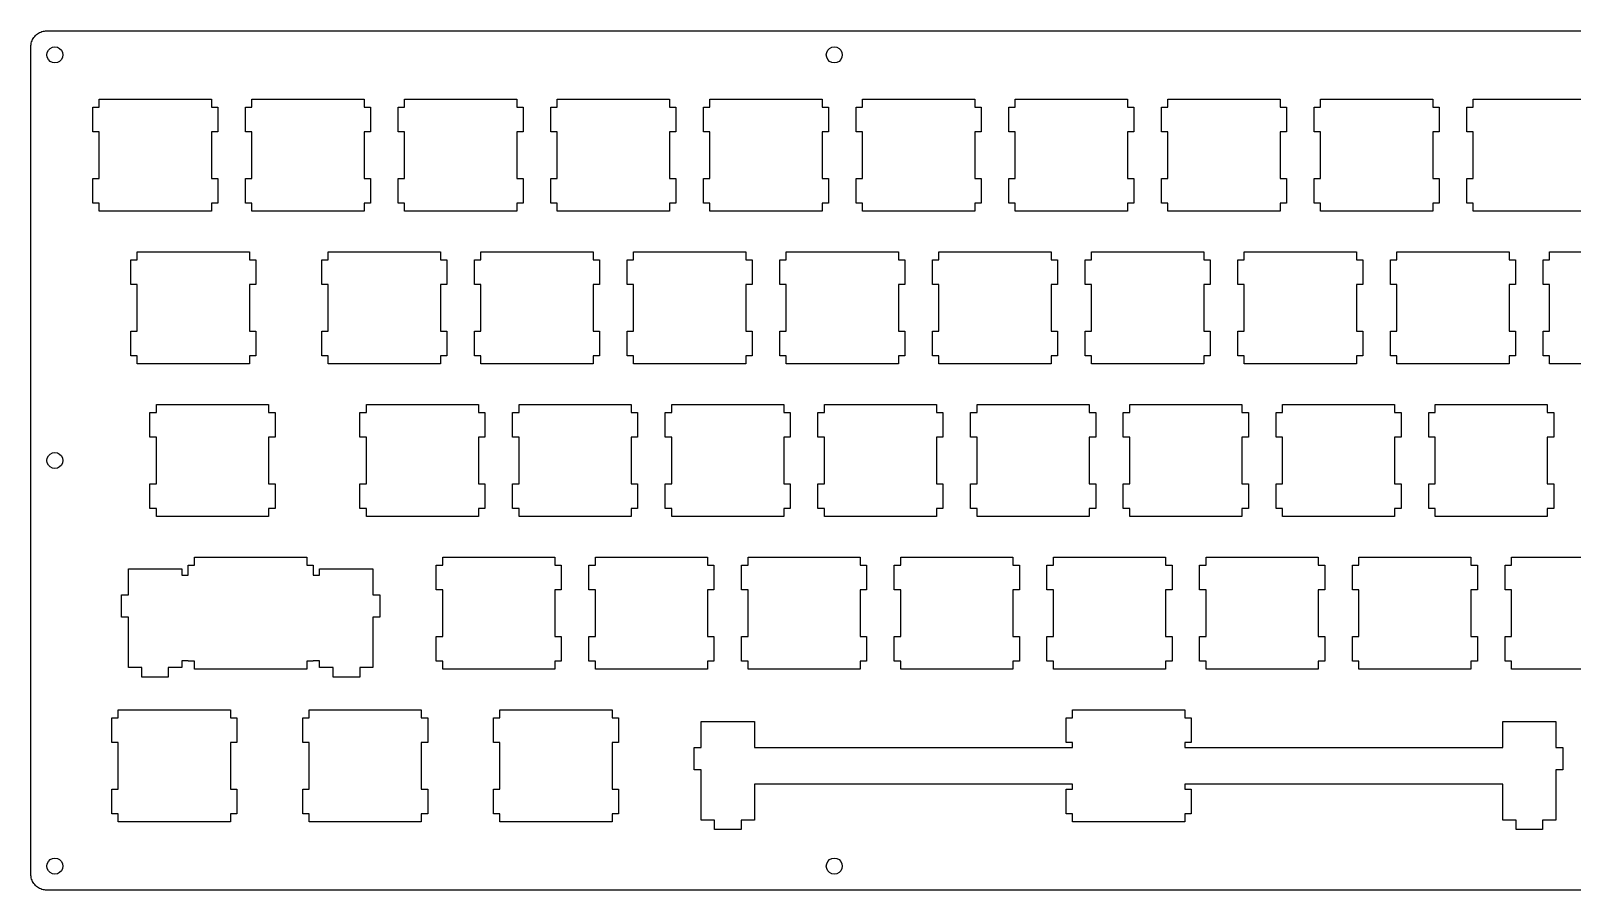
# Model space of a CAD drawing. Extents: x 0 to 298, y 0 to 107.
# Drawn here: x 0.1 to 192.4, y 0.1 to 107.3 of the extents above; entities that cross this region are included whole.
import ezdxf

# ---------------------------------------------------------------- set-up
doc = ezdxf.new("R2010")
doc.units = 0
doc.layers.get('0').update_dxf_attribs({"linetype": 'CONTINUOUS'})

msp = doc.modelspace()

# ---------------------------------------------------------------- linework, layer by layer
at = {"color": 0}
for p, q in [((0.11851, 105.657), (0.14883, 105.811)), ((0.14883, 105.811), (0.19155, 105.961)), ((0.19155, 105.961), (0.24529, 106.109)), ((0.24529, 106.109), (0.31144, 106.252)), ((0.31144, 106.252), (0.38861, 106.389)), ((0.38861, 106.389), (0.47542, 106.519)), ((0.47542, 106.519), (0.57326, 106.642)), ((0.57326, 106.642), (0.67937, 106.758)), ((0.67937, 106.758), (0.79513, 106.864)), ((0.79513, 106.864), (0.91777, 106.962)), ((0.91777, 106.962), (1.04869, 107.049)), ((1.04869, 107.049), (1.18511, 107.126)), ((1.18511, 107.126), (1.32843, 107.192)), ((1.32843, 107.192), (1.47588, 107.246)), ((1.47588, 107.246), (1.62609, 107.289)), ((1.62609, 107.289), (1.78043, 107.319)), ((1.78043, 107.319), (1.93614, 107.338)), ((1.93614, 107.338), (2.09324, 107.344)), ((2.09324, 107.344), (295.844, 107.344)), ((0.09371, 105.344), (0.09922, 105.501)), ((0.09371, 2.09324), (0.09371, 105.344)), ((0.09922, 105.501), (0.11851, 105.657)), ((2.09324, 104.344), (2.14285, 104.652)), ((2.14285, 104.035), (2.09324, 104.344)), ((2.14285, 104.652), (2.28479, 104.932)), ((2.28479, 103.755), (2.14285, 104.035)), ((2.28479, 104.932), (2.50527, 105.152)), ((2.50527, 105.152), (2.78501, 105.295)), ((2.78501, 105.295), (3.0937, 105.344)), ((3.0937, 105.344), (3.40238, 105.295)), ((3.40238, 105.295), (3.68212, 105.152)), ((3.68212, 105.152), (3.9026, 104.932)), ((3.9026, 104.932), (4.04453, 104.652)), ((4.04453, 104.035), (3.9026, 103.755)), ((4.04453, 104.652), (4.09416, 104.344)), ((4.09416, 104.344), (4.04453, 104.035)), ((99.344, 104.344), (99.3923, 104.652)), ((99.3923, 104.035), (99.344, 104.344)), ((99.3923, 104.652), (99.5345, 104.932)), ((99.5345, 103.755), (99.3923, 104.035)), ((99.5345, 104.932), (99.756, 105.152)), ((99.756, 105.152), (100.035, 105.295)), ((100.035, 105.295), (100.343, 105.344)), ((100.343, 105.344), (100.653, 105.295)), ((100.653, 105.295), (100.931, 105.152)), ((100.931, 105.152), (101.152, 104.932)), ((101.152, 104.932), (101.294, 104.652)), ((101.294, 104.035), (101.152, 103.755)), ((101.294, 104.652), (101.344, 104.344)), ((101.344, 104.344), (101.294, 104.035)), ((2.50527, 103.535), (2.28479, 103.755)), ((2.78501, 103.393), (2.50527, 103.535)), ((3.0937, 103.343), (2.78501, 103.393)), ((3.40238, 103.393), (3.0937, 103.343)), ((3.68212, 103.535), (3.40238, 103.393)), ((3.9026, 103.755), (3.68212, 103.535)), ((99.756, 103.535), (99.5345, 103.755)), ((100.035, 103.393), (99.756, 103.535)), ((100.343, 103.343), (100.035, 103.393)), ((100.653, 103.393), (100.343, 103.343)), ((100.931, 103.535), (100.653, 103.393)), ((101.152, 103.755), (100.931, 103.535)), ((8.61826, 97.8186), (8.61826, 98.8191)), ((8.61826, 98.8191), (22.6191, 98.8191)), ((22.6191, 98.8191), (22.6191, 97.8186)), ((27.6683, 97.8186), (27.6683, 98.8191)), ((27.6683, 98.8191), (41.6691, 98.8191)), ((41.6691, 98.8191), (41.6691, 97.8186)), ((46.7184, 97.8186), (46.7184, 98.8191)), ((46.7184, 98.8191), (60.7191, 98.8191)), ((60.7191, 98.8191), (60.7191, 97.8186)), ((65.7684, 97.8186), (65.7684, 98.8191)), ((65.7684, 98.8191), (79.7691, 98.8191)), ((79.7691, 98.8191), (79.7691, 97.8186)), ((84.8184, 97.8186), (84.8184, 98.8191)), ((84.8184, 98.8191), (98.8191, 98.8191)), ((98.8191, 98.8191), (98.8191, 97.8186)), ((103.868, 97.8186), (103.868, 98.8191)), ((103.868, 98.8191), (117.869, 98.8191)), ((117.869, 98.8191), (117.869, 97.8186)), ((122.918, 97.8186), (122.918, 98.8191)), ((122.918, 98.8191), (136.919, 98.8191)), ((136.919, 98.8191), (136.919, 97.8186)), ((141.968, 97.8186), (141.968, 98.8191)), ((141.968, 98.8191), (155.969, 98.8191)), ((155.969, 98.8191), (155.969, 97.8186)), ((161.018, 97.8186), (161.018, 98.8191)), ((161.018, 98.8191), (175.019, 98.8191)), ((175.019, 98.8191), (175.019, 97.8186)), ((180.068, 97.8186), (180.068, 98.8191)), ((180.068, 98.8191), (194.069, 98.8191)), ((7.819, 94.718), (7.819, 97.8186)), ((7.819, 97.8186), (8.61826, 97.8186)), ((22.6191, 97.8186), (23.4184, 97.8186)), ((23.4184, 97.8186), (23.4184, 94.718)), ((26.869, 94.718), (26.869, 97.8186)), ((26.869, 97.8186), (27.6683, 97.8186)), ((41.6691, 97.8186), (42.4684, 97.8186)), ((42.4684, 97.8186), (42.4684, 94.718)), ((45.919, 94.718), (45.919, 97.8186)), ((45.919, 97.8186), (46.7184, 97.8186)), ((60.7191, 97.8186), (61.5184, 97.8186)), ((61.5184, 97.8186), (61.5184, 94.718)), ((64.969, 94.718), (64.969, 97.8186)), ((64.969, 97.8186), (65.7684, 97.8186)), ((79.7691, 97.8186), (80.5684, 97.8186)), ((80.5684, 97.8186), (80.5684, 94.718)), ((84.019, 94.718), (84.019, 97.8186)), ((84.019, 97.8186), (84.8184, 97.8186)), ((98.8191, 97.8186), (99.6184, 97.8186)), ((99.6184, 97.8186), (99.6184, 94.718)), ((103.069, 94.718), (103.069, 97.8186)), ((103.069, 97.8186), (103.868, 97.8186)), ((117.869, 97.8186), (118.668, 97.8186)), ((118.668, 97.8186), (118.668, 94.718)), ((122.119, 94.718), (122.119, 97.8186)), ((122.119, 97.8186), (122.918, 97.8186)), ((136.919, 97.8186), (137.718, 97.8186)), ((137.718, 97.8186), (137.718, 94.718)), ((141.169, 94.718), (141.169, 97.8186)), ((141.169, 97.8186), (141.968, 97.8186)), ((155.969, 97.8186), (156.768, 97.8186)), ((156.768, 97.8186), (156.768, 94.718)), ((160.219, 94.718), (160.219, 97.8186)), ((160.219, 97.8186), (161.018, 97.8186)), ((175.019, 97.8186), (175.818, 97.8186)), ((175.818, 97.8186), (175.818, 94.718)), ((179.269, 94.718), (179.269, 97.8186)), ((179.269, 97.8186), (180.068, 97.8186)), ((8.61826, 94.718), (7.819, 94.718)), ((8.61826, 88.9194), (8.61826, 94.718)), ((23.4184, 94.718), (22.6191, 94.718)), ((22.6191, 94.718), (22.6191, 88.9194)), ((27.6683, 94.718), (26.869, 94.718)), ((27.6683, 88.9194), (27.6683, 94.718)), ((42.4684, 94.718), (41.6691, 94.718)), ((41.6691, 94.718), (41.6691, 88.9194)), ((46.7184, 94.718), (45.919, 94.718)), ((46.7184, 88.9194), (46.7184, 94.718)), ((61.5184, 94.718), (60.7191, 94.718)), ((60.7191, 94.718), (60.7191, 88.9194)), ((65.7684, 94.718), (64.969, 94.718)), ((65.7684, 88.9194), (65.7684, 94.718)), ((80.5684, 94.718), (79.7691, 94.718)), ((79.7691, 94.718), (79.7691, 88.9194)), ((84.8184, 94.718), (84.019, 94.718)), ((84.8184, 88.9194), (84.8184, 94.718)), ((99.6184, 94.718), (98.8191, 94.718)), ((98.8191, 94.718), (98.8191, 88.9194)), ((103.868, 94.718), (103.069, 94.718)), ((103.868, 88.9194), (103.868, 94.718)), ((118.668, 94.718), (117.869, 94.718)), ((117.869, 94.718), (117.869, 88.9194)), ((122.918, 94.718), (122.119, 94.718)), ((122.918, 88.9194), (122.918, 94.718)), ((137.718, 94.718), (136.919, 94.718)), ((136.919, 94.718), (136.919, 88.9194)), ((141.968, 94.718), (141.169, 94.718)), ((141.968, 88.9194), (141.968, 94.718)), ((156.768, 94.718), (155.969, 94.718)), ((155.969, 94.718), (155.969, 88.9194)), ((161.018, 94.718), (160.219, 94.718)), ((161.018, 88.9194), (161.018, 94.718)), ((175.818, 94.718), (175.019, 94.718)), ((175.019, 94.718), (175.019, 88.9194)), ((180.068, 94.718), (179.269, 94.718)), ((180.068, 88.9194), (180.068, 94.718)), ((7.819, 85.8188), (7.819, 88.9194)), ((7.819, 88.9194), (8.61826, 88.9194)), ((22.6191, 88.9194), (23.4184, 88.9194)), ((23.4184, 88.9194), (23.4184, 85.8188)), ((26.869, 85.8188), (26.869, 88.9194)), ((26.869, 88.9194), (27.6683, 88.9194)), ((41.6691, 88.9194), (42.4684, 88.9194)), ((42.4684, 88.9194), (42.4684, 85.8188)), ((45.919, 85.8188), (45.919, 88.9194)), ((45.919, 88.9194), (46.7184, 88.9194)), ((60.7191, 88.9194), (61.5184, 88.9194)), ((61.5184, 88.9194), (61.5184, 85.8188)), ((64.969, 85.8188), (64.969, 88.9194)), ((64.969, 88.9194), (65.7684, 88.9194)), ((79.7691, 88.9194), (80.5684, 88.9194)), ((80.5684, 88.9194), (80.5684, 85.8188)), ((84.019, 85.8188), (84.019, 88.9194)), ((84.019, 88.9194), (84.8184, 88.9194)), ((98.8191, 88.9194), (99.6184, 88.9194)), ((99.6184, 88.9194), (99.6184, 85.8188)), ((103.069, 85.8188), (103.069, 88.9194)), ((103.069, 88.9194), (103.868, 88.9194)), ((117.869, 88.9194), (118.668, 88.9194)), ((118.668, 88.9194), (118.668, 85.8188)), ((122.119, 85.8188), (122.119, 88.9194)), ((122.119, 88.9194), (122.918, 88.9194)), ((136.919, 88.9194), (137.718, 88.9194)), ((137.718, 88.9194), (137.718, 85.8188)), ((141.169, 85.8188), (141.169, 88.9194)), ((141.169, 88.9194), (141.968, 88.9194)), ((155.969, 88.9194), (156.768, 88.9194)), ((156.768, 88.9194), (156.768, 85.8188)), ((160.219, 85.8188), (160.219, 88.9194)), ((160.219, 88.9194), (161.018, 88.9194)), ((175.019, 88.9194), (175.818, 88.9194)), ((175.818, 88.9194), (175.818, 85.8188)), ((179.269, 85.8188), (179.269, 88.9194)), ((179.269, 88.9194), (180.068, 88.9194)), ((8.61826, 85.8188), (7.819, 85.8188)), ((8.61826, 84.8184), (8.61826, 85.8188)), ((22.6191, 84.8184), (8.61826, 84.8184)), ((22.6191, 85.8188), (22.6191, 84.8184)), ((23.4184, 85.8188), (22.6191, 85.8188)), ((27.6683, 85.8188), (26.869, 85.8188)), ((27.6683, 84.8184), (27.6683, 85.8188)), ((41.6691, 84.8184), (27.6683, 84.8184)), ((41.6691, 85.8188), (41.6691, 84.8184)), ((42.4684, 85.8188), (41.6691, 85.8188)), ((46.7184, 85.8188), (45.919, 85.8188)), ((46.7184, 84.8184), (46.7184, 85.8188)), ((60.7191, 84.8184), (46.7184, 84.8184)), ((60.7191, 85.8188), (60.7191, 84.8184)), ((61.5184, 85.8188), (60.7191, 85.8188)), ((65.7684, 85.8188), (64.969, 85.8188)), ((65.7684, 84.8184), (65.7684, 85.8188)), ((79.7691, 84.8184), (65.7684, 84.8184)), ((79.7691, 85.8188), (79.7691, 84.8184)), ((80.5684, 85.8188), (79.7691, 85.8188)), ((84.8184, 85.8188), (84.019, 85.8188)), ((84.8184, 84.8184), (84.8184, 85.8188)), ((98.8191, 84.8184), (84.8184, 84.8184)), ((98.8191, 85.8188), (98.8191, 84.8184)), ((99.6184, 85.8188), (98.8191, 85.8188)), ((103.868, 85.8188), (103.069, 85.8188)), ((103.868, 84.8184), (103.868, 85.8188)), ((117.869, 84.8184), (103.868, 84.8184)), ((117.869, 85.8188), (117.869, 84.8184)), ((118.668, 85.8188), (117.869, 85.8188)), ((122.918, 85.8188), (122.119, 85.8188)), ((122.918, 84.8184), (122.918, 85.8188)), ((136.919, 84.8184), (122.918, 84.8184)), ((136.919, 85.8188), (136.919, 84.8184)), ((137.718, 85.8188), (136.919, 85.8188)), ((141.968, 85.8188), (141.169, 85.8188)), ((141.968, 84.8184), (141.968, 85.8188)), ((155.969, 84.8184), (141.968, 84.8184)), ((155.969, 85.8188), (155.969, 84.8184)), ((156.768, 85.8188), (155.969, 85.8188)), ((161.018, 85.8188), (160.219, 85.8188)), ((161.018, 84.8184), (161.018, 85.8188)), ((175.019, 84.8184), (161.018, 84.8184)), ((175.019, 85.8188), (175.019, 84.8184)), ((175.818, 85.8188), (175.019, 85.8188)), ((180.068, 85.8188), (179.269, 85.8188)), ((180.068, 84.8184), (180.068, 85.8188)), ((194.069, 84.8184), (180.068, 84.8184)), ((13.3821, 78.7686), (13.3821, 79.7691)), ((13.3821, 79.7691), (27.3816, 79.7691)), ((27.3816, 79.7691), (27.3816, 78.7686)), ((37.1934, 78.7686), (37.1934, 79.7691)), ((37.1934, 79.7691), (51.1941, 79.7691)), ((51.1941, 79.7691), (51.1941, 78.7686)), ((56.2434, 78.7686), (56.2434, 79.7691)), ((56.2434, 79.7691), (70.2441, 79.7691)), ((70.2441, 79.7691), (70.2441, 78.7686)), ((75.2934, 78.7686), (75.2934, 79.7691)), ((75.2934, 79.7691), (89.2941, 79.7691)), ((89.2941, 79.7691), (89.2941, 78.7686)), ((94.3434, 78.7686), (94.3434, 79.7691)), ((94.3434, 79.7691), (108.344, 79.7691)), ((108.344, 79.7691), (108.344, 78.7686)), ((113.393, 78.7686), (113.393, 79.7691)), ((113.393, 79.7691), (127.394, 79.7691)), ((127.394, 79.7691), (127.394, 78.7686)), ((132.443, 78.7686), (132.443, 79.7691)), ((132.443, 79.7691), (146.444, 79.7691)), ((146.444, 79.7691), (146.444, 78.7686)), ((151.493, 78.7686), (151.493, 79.7691)), ((151.493, 79.7691), (165.494, 79.7691)), ((165.494, 79.7691), (165.494, 78.7686)), ((170.543, 78.7686), (170.543, 79.7691)), ((170.543, 79.7691), (184.544, 79.7691)), ((184.544, 79.7691), (184.544, 78.7686)), ((189.593, 78.7686), (189.593, 79.7691)), ((189.593, 79.7691), (203.594, 79.7691)), ((12.5815, 75.668), (12.5815, 78.7686)), ((12.5815, 78.7686), (13.3821, 78.7686)), ((27.3816, 78.7686), (28.1809, 78.7686)), ((28.1809, 78.7686), (28.1809, 75.668)), ((36.394, 75.668), (36.394, 78.7686)), ((36.394, 78.7686), (37.1934, 78.7686)), ((51.1941, 78.7686), (51.9934, 78.7686)), ((51.9934, 78.7686), (51.9934, 75.668)), ((55.444, 75.668), (55.444, 78.7686)), ((55.444, 78.7686), (56.2434, 78.7686)), ((70.2441, 78.7686), (71.0434, 78.7686)), ((71.0434, 78.7686), (71.0434, 75.668)), ((74.494, 75.668), (74.494, 78.7686)), ((74.494, 78.7686), (75.2934, 78.7686)), ((89.2941, 78.7686), (90.0934, 78.7686)), ((90.0934, 78.7686), (90.0934, 75.668)), ((93.544, 75.668), (93.544, 78.7686)), ((93.544, 78.7686), (94.3434, 78.7686)), ((108.344, 78.7686), (109.143, 78.7686)), ((109.143, 78.7686), (109.143, 75.668)), ((112.594, 75.668), (112.594, 78.7686)), ((112.594, 78.7686), (113.393, 78.7686)), ((127.394, 78.7686), (128.193, 78.7686)), ((128.193, 78.7686), (128.193, 75.668)), ((131.644, 75.668), (131.644, 78.7686)), ((131.644, 78.7686), (132.443, 78.7686)), ((146.444, 78.7686), (147.243, 78.7686)), ((147.243, 78.7686), (147.243, 75.668)), ((150.694, 75.668), (150.694, 78.7686)), ((150.694, 78.7686), (151.493, 78.7686)), ((165.494, 78.7686), (166.293, 78.7686)), ((166.293, 78.7686), (166.293, 75.668)), ((169.744, 75.668), (169.744, 78.7686)), ((169.744, 78.7686), (170.543, 78.7686)), ((184.544, 78.7686), (185.343, 78.7686)), ((185.343, 78.7686), (185.343, 75.668)), ((188.794, 75.668), (188.794, 78.7686)), ((188.794, 78.7686), (189.593, 78.7686)), ((13.3821, 75.668), (12.5815, 75.668)), ((13.3821, 69.8694), (13.3821, 75.668)), ((28.1809, 75.668), (27.3816, 75.668)), ((27.3816, 75.668), (27.3816, 69.8694)), ((37.1934, 75.668), (36.394, 75.668)), ((37.1934, 69.8694), (37.1934, 75.668)), ((51.9934, 75.668), (51.1941, 75.668)), ((51.1941, 75.668), (51.1941, 69.8694)), ((56.2434, 75.668), (55.444, 75.668)), ((56.2434, 69.8694), (56.2434, 75.668)), ((71.0434, 75.668), (70.2441, 75.668)), ((70.2441, 75.668), (70.2441, 69.8694)), ((75.2934, 75.668), (74.494, 75.668)), ((75.2934, 69.8694), (75.2934, 75.668)), ((90.0934, 75.668), (89.2941, 75.668)), ((89.2941, 75.668), (89.2941, 69.8694)), ((94.3434, 75.668), (93.544, 75.668)), ((94.3434, 69.8694), (94.3434, 75.668)), ((109.143, 75.668), (108.344, 75.668)), ((108.344, 75.668), (108.344, 69.8694)), ((113.393, 75.668), (112.594, 75.668)), ((113.393, 69.8694), (113.393, 75.668)), ((128.193, 75.668), (127.394, 75.668)), ((127.394, 75.668), (127.394, 69.8694)), ((132.443, 75.668), (131.644, 75.668)), ((132.443, 69.8694), (132.443, 75.668)), ((147.243, 75.668), (146.444, 75.668)), ((146.444, 75.668), (146.444, 69.8694)), ((151.493, 75.668), (150.694, 75.668)), ((151.493, 69.8694), (151.493, 75.668)), ((166.293, 75.668), (165.494, 75.668)), ((165.494, 75.668), (165.494, 69.8694)), ((170.543, 75.668), (169.744, 75.668)), ((170.543, 69.8694), (170.543, 75.668)), ((185.343, 75.668), (184.544, 75.668)), ((184.544, 75.668), (184.544, 69.8694)), ((189.593, 75.668), (188.794, 75.668)), ((189.593, 69.8694), (189.593, 75.668)), ((12.5815, 66.7688), (12.5815, 69.8694)), ((12.5815, 69.8694), (13.3821, 69.8694)), ((27.3816, 69.8694), (28.1809, 69.8694)), ((28.1809, 69.8694), (28.1809, 66.7688)), ((36.394, 66.7688), (36.394, 69.8694)), ((36.394, 69.8694), (37.1934, 69.8694)), ((51.1941, 69.8694), (51.9934, 69.8694)), ((51.9934, 69.8694), (51.9934, 66.7688)), ((55.444, 66.7688), (55.444, 69.8694)), ((55.444, 69.8694), (56.2434, 69.8694)), ((70.2441, 69.8694), (71.0434, 69.8694)), ((71.0434, 69.8694), (71.0434, 66.7688)), ((74.494, 66.7688), (74.494, 69.8694)), ((74.494, 69.8694), (75.2934, 69.8694)), ((89.2941, 69.8694), (90.0934, 69.8694)), ((90.0934, 69.8694), (90.0934, 66.7688)), ((93.544, 66.7688), (93.544, 69.8694)), ((93.544, 69.8694), (94.3434, 69.8694)), ((108.344, 69.8694), (109.143, 69.8694)), ((109.143, 69.8694), (109.143, 66.7688)), ((112.594, 66.7688), (112.594, 69.8694)), ((112.594, 69.8694), (113.393, 69.8694)), ((127.394, 69.8694), (128.193, 69.8694)), ((128.193, 69.8694), (128.193, 66.7688)), ((131.644, 66.7688), (131.644, 69.8694)), ((131.644, 69.8694), (132.443, 69.8694)), ((146.444, 69.8694), (147.243, 69.8694)), ((147.243, 69.8694), (147.243, 66.7688)), ((150.694, 66.7688), (150.694, 69.8694)), ((150.694, 69.8694), (151.493, 69.8694)), ((165.494, 69.8694), (166.293, 69.8694)), ((166.293, 69.8694), (166.293, 66.7688)), ((169.744, 66.7688), (169.744, 69.8694)), ((169.744, 69.8694), (170.543, 69.8694)), ((184.544, 69.8694), (185.343, 69.8694)), ((185.343, 69.8694), (185.343, 66.7688)), ((188.794, 66.7688), (188.794, 69.8694)), ((188.794, 69.8694), (189.593, 69.8694)), ((13.3821, 66.7688), (12.5815, 66.7688)), ((13.3821, 65.7684), (13.3821, 66.7688)), ((27.3816, 65.7684), (13.3821, 65.7684)), ((27.3816, 66.7688), (27.3816, 65.7684)), ((28.1809, 66.7688), (27.3816, 66.7688)), ((37.1934, 66.7688), (36.394, 66.7688)), ((37.1934, 65.7684), (37.1934, 66.7688)), ((51.1941, 65.7684), (37.1934, 65.7684)), ((51.1941, 66.7688), (51.1941, 65.7684)), ((51.9934, 66.7688), (51.1941, 66.7688)), ((56.2434, 66.7688), (55.444, 66.7688)), ((56.2434, 65.7684), (56.2434, 66.7688)), ((70.2441, 65.7684), (56.2434, 65.7684)), ((70.2441, 66.7688), (70.2441, 65.7684)), ((71.0434, 66.7688), (70.2441, 66.7688)), ((75.2934, 66.7688), (74.494, 66.7688)), ((75.2934, 65.7684), (75.2934, 66.7688)), ((89.2941, 65.7684), (75.2934, 65.7684)), ((89.2941, 66.7688), (89.2941, 65.7684)), ((90.0934, 66.7688), (89.2941, 66.7688)), ((94.3434, 66.7688), (93.544, 66.7688)), ((94.3434, 65.7684), (94.3434, 66.7688)), ((108.344, 65.7684), (94.3434, 65.7684)), ((108.344, 66.7688), (108.344, 65.7684)), ((109.143, 66.7688), (108.344, 66.7688)), ((113.393, 66.7688), (112.594, 66.7688)), ((113.393, 65.7684), (113.393, 66.7688)), ((127.394, 65.7684), (113.393, 65.7684)), ((127.394, 66.7688), (127.394, 65.7684)), ((128.193, 66.7688), (127.394, 66.7688)), ((132.443, 66.7688), (131.644, 66.7688)), ((132.443, 65.7684), (132.443, 66.7688)), ((146.444, 65.7684), (132.443, 65.7684)), ((146.444, 66.7688), (146.444, 65.7684)), ((147.243, 66.7688), (146.444, 66.7688)), ((151.493, 66.7688), (150.694, 66.7688)), ((151.493, 65.7684), (151.493, 66.7688)), ((165.494, 65.7684), (151.493, 65.7684)), ((165.494, 66.7688), (165.494, 65.7684)), ((166.293, 66.7688), (165.494, 66.7688)), ((170.543, 66.7688), (169.744, 66.7688)), ((170.543, 65.7684), (170.543, 66.7688)), ((184.544, 65.7684), (170.543, 65.7684)), ((184.544, 66.7688), (184.544, 65.7684)), ((185.343, 66.7688), (184.544, 66.7688)), ((189.593, 66.7688), (188.794, 66.7688)), ((189.593, 65.7684), (189.593, 66.7688)), ((203.594, 65.7684), (189.593, 65.7684)), ((14.9628, 56.618), (14.9628, 59.7186)), ((14.9628, 59.7186), (15.7634, 59.7186)), ((15.7634, 59.7186), (15.7634, 60.7191)), ((15.7634, 60.7191), (29.7629, 60.7191)), ((29.7629, 60.7191), (29.7629, 59.7186)), ((29.7629, 59.7186), (30.5621, 59.7186)), ((30.5621, 59.7186), (30.5621, 56.618)), ((41.1551, 56.618), (41.1551, 59.7186)), ((41.1551, 59.7186), (41.9559, 59.7186)), ((41.9559, 59.7186), (41.9559, 60.7191)), ((41.9559, 60.7191), (55.9551, 60.7191)), ((55.9551, 60.7191), (55.9551, 59.7186)), ((55.9551, 59.7186), (56.7559, 59.7186)), ((56.7559, 59.7186), (56.7559, 56.618)), ((60.2051, 56.618), (60.2051, 59.7186)), ((60.2051, 59.7186), (61.0059, 59.7186)), ((61.0059, 59.7186), (61.0059, 60.7191)), ((61.0059, 60.7191), (75.0051, 60.7191)), ((75.0051, 60.7191), (75.0051, 59.7186)), ((75.0051, 59.7186), (75.8059, 59.7186)), ((75.8059, 59.7186), (75.8059, 56.618)), ((79.2551, 56.618), (79.2551, 59.7186)), ((79.2551, 59.7186), (80.0559, 59.7186)), ((80.0559, 59.7186), (80.0559, 60.7191)), ((80.0559, 60.7191), (94.0551, 60.7191)), ((94.0551, 60.7191), (94.0551, 59.7186)), ((94.0551, 59.7186), (94.8559, 59.7186)), ((94.8559, 59.7186), (94.8559, 56.618)), ((98.3051, 56.618), (98.3051, 59.7186)), ((98.3051, 59.7186), (99.1059, 59.7186)), ((99.1059, 59.7186), (99.1059, 60.7191)), ((99.1059, 60.7191), (113.105, 60.7191)), ((113.105, 60.7191), (113.105, 59.7186)), ((113.105, 59.7186), (113.906, 59.7186)), ((113.906, 59.7186), (113.906, 56.618)), ((117.356, 56.618), (117.356, 59.7186)), ((117.356, 59.7186), (118.156, 59.7186)), ((118.156, 59.7186), (118.156, 60.7191)), ((118.156, 60.7191), (132.155, 60.7191)), ((132.155, 60.7191), (132.155, 59.7186)), ((132.155, 59.7186), (132.957, 59.7186)), ((132.957, 59.7186), (132.957, 56.618)), ((136.405, 56.618), (136.405, 59.7186)), ((136.405, 59.7186), (137.207, 59.7186)), ((137.207, 59.7186), (137.207, 60.7191)), ((137.207, 60.7191), (151.207, 60.7191)), ((151.207, 60.7191), (151.207, 59.7186)), ((151.207, 59.7186), (152.007, 59.7186)), ((152.007, 59.7186), (152.007, 56.618)), ((155.456, 56.618), (155.456, 59.7186)), ((155.456, 59.7186), (156.257, 59.7186)), ((156.257, 59.7186), (156.257, 60.7191)), ((156.257, 60.7191), (170.257, 60.7191)), ((170.257, 60.7191), (170.257, 59.7186)), ((170.257, 59.7186), (171.057, 59.7186)), ((171.057, 59.7186), (171.057, 56.618)), ((174.506, 56.618), (174.506, 59.7186)), ((174.506, 59.7186), (175.307, 59.7186)), ((175.307, 59.7186), (175.307, 60.7191)), ((175.307, 60.7191), (189.307, 60.7191)), ((189.307, 60.7191), (189.307, 59.7186)), ((189.307, 59.7186), (190.107, 59.7186)), ((190.107, 59.7186), (190.107, 56.618)), ((15.7634, 56.618), (14.9628, 56.618)), ((15.7634, 50.8194), (15.7634, 56.618)), ((30.5621, 56.618), (29.7629, 56.618)), ((29.7629, 56.618), (29.7629, 50.8194)), ((41.9559, 56.618), (41.1551, 56.618)), ((41.9559, 50.8194), (41.9559, 56.618)), ((56.7559, 56.618), (55.9551, 56.618)), ((55.9551, 56.618), (55.9551, 50.8194)), ((61.0059, 56.618), (60.2051, 56.618)), ((61.0059, 50.8194), (61.0059, 56.618)), ((75.8059, 56.618), (75.0051, 56.618)), ((75.0051, 56.618), (75.0051, 50.8194)), ((80.0559, 56.618), (79.2551, 56.618)), ((80.0559, 50.8194), (80.0559, 56.618)), ((94.8559, 56.618), (94.0551, 56.618)), ((94.0551, 56.618), (94.0551, 50.8194)), ((99.1059, 56.618), (98.3051, 56.618)), ((99.1059, 50.8194), (99.1059, 56.618)), ((113.906, 56.618), (113.105, 56.618)), ((113.105, 56.618), (113.105, 50.8194)), ((118.156, 56.618), (117.356, 56.618)), ((118.156, 50.8194), (118.156, 56.618)), ((132.957, 56.618), (132.155, 56.618)), ((132.155, 56.618), (132.155, 50.8194)), ((137.207, 56.618), (136.405, 56.618)), ((137.207, 50.8194), (137.207, 56.618)), ((152.007, 56.618), (151.207, 56.618)), ((151.207, 56.618), (151.207, 50.8194)), ((156.257, 56.618), (155.456, 56.618)), ((156.257, 50.8194), (156.257, 56.618)), ((171.057, 56.618), (170.257, 56.618)), ((170.257, 56.618), (170.257, 50.8194)), ((175.307, 56.618), (174.506, 56.618)), ((175.307, 50.8194), (175.307, 56.618)), ((190.107, 56.618), (189.307, 56.618)), ((189.307, 56.618), (189.307, 50.8194)), ((2.09324, 53.7185), (2.14285, 54.0272)), ((2.14285, 54.0272), (2.28479, 54.307)), ((2.28479, 54.307), (2.50527, 54.5274)), ((2.50527, 54.5274), (2.78501, 54.6696)), ((2.78501, 54.6696), (3.0937, 54.719)), ((3.0937, 54.719), (3.40238, 54.6696)), ((3.40238, 54.6696), (3.68212, 54.5274)), ((3.68212, 54.5274), (3.9026, 54.307)), ((3.9026, 54.307), (4.04453, 54.0272)), ((4.04453, 54.0272), (4.09416, 53.7185)), ((2.14285, 53.4098), (2.09324, 53.7185)), ((2.28479, 53.1301), (2.14285, 53.4098)), ((2.50527, 52.9096), (2.28479, 53.1301)), ((2.78501, 52.7678), (2.50527, 52.9096)), ((3.0937, 52.7184), (2.78501, 52.7678)), ((3.40238, 52.7678), (3.0937, 52.7184)), ((3.68212, 52.9096), (3.40238, 52.7678)), ((3.9026, 53.1301), (3.68212, 52.9096)), ((4.04453, 53.4098), (3.9026, 53.1301)), ((4.09416, 53.7185), (4.04453, 53.4098)), ((14.9628, 47.7188), (14.9628, 50.8194)), ((14.9628, 50.8194), (15.7634, 50.8194)), ((29.7629, 50.8194), (30.5621, 50.8194)), ((30.5621, 50.8194), (30.5621, 47.7188)), ((41.1551, 47.7188), (41.1551, 50.8194)), ((41.1551, 50.8194), (41.9559, 50.8194)), ((55.9551, 50.8194), (56.7559, 50.8194)), ((56.7559, 50.8194), (56.7559, 47.7188)), ((60.2051, 47.7188), (60.2051, 50.8194)), ((60.2051, 50.8194), (61.0059, 50.8194)), ((75.0051, 50.8194), (75.8059, 50.8194)), ((75.8059, 50.8194), (75.8059, 47.7188)), ((79.2551, 47.7188), (79.2551, 50.8194)), ((79.2551, 50.8194), (80.0559, 50.8194)), ((94.0551, 50.8194), (94.8559, 50.8194)), ((94.8559, 50.8194), (94.8559, 47.7188)), ((98.3051, 47.7188), (98.3051, 50.8194)), ((98.3051, 50.8194), (99.1059, 50.8194)), ((113.105, 50.8194), (113.906, 50.8194)), ((113.906, 50.8194), (113.906, 47.7188)), ((117.356, 47.7188), (117.356, 50.8194)), ((117.356, 50.8194), (118.156, 50.8194)), ((132.155, 50.8194), (132.957, 50.8194)), ((132.957, 50.8194), (132.957, 47.7188)), ((136.405, 47.7188), (136.405, 50.8194)), ((136.405, 50.8194), (137.207, 50.8194)), ((151.207, 50.8194), (152.007, 50.8194)), ((152.007, 50.8194), (152.007, 47.7188)), ((155.456, 47.7188), (155.456, 50.8194)), ((155.456, 50.8194), (156.257, 50.8194)), ((170.257, 50.8194), (171.057, 50.8194)), ((171.057, 50.8194), (171.057, 47.7188)), ((174.506, 47.7188), (174.506, 50.8194)), ((174.506, 50.8194), (175.307, 50.8194)), ((189.307, 50.8194), (190.107, 50.8194)), ((190.107, 50.8194), (190.107, 47.7188)), ((15.7634, 47.7188), (14.9628, 47.7188)), ((15.7634, 46.7184), (15.7634, 47.7188)), ((29.7629, 46.7184), (15.7634, 46.7184)), ((29.7629, 47.7188), (29.7629, 46.7184)), ((30.5621, 47.7188), (29.7629, 47.7188)), ((41.9559, 47.7188), (41.1551, 47.7188)), ((41.9559, 46.7184), (41.9559, 47.7188)), ((55.9551, 46.7184), (41.9559, 46.7184)), ((55.9551, 47.7188), (55.9551, 46.7184)), ((56.7559, 47.7188), (55.9551, 47.7188)), ((61.0059, 47.7188), (60.2051, 47.7188)), ((61.0059, 46.7184), (61.0059, 47.7188)), ((75.0051, 46.7184), (61.0059, 46.7184)), ((75.0051, 47.7188), (75.0051, 46.7184)), ((75.8059, 47.7188), (75.0051, 47.7188)), ((80.0559, 47.7188), (79.2551, 47.7188)), ((80.0559, 46.7184), (80.0559, 47.7188)), ((94.0551, 46.7184), (80.0559, 46.7184)), ((94.0551, 47.7188), (94.0551, 46.7184)), ((94.8559, 47.7188), (94.0551, 47.7188)), ((99.1059, 47.7188), (98.3051, 47.7188)), ((99.1059, 46.7184), (99.1059, 47.7188)), ((113.105, 46.7184), (99.1059, 46.7184)), ((113.105, 47.7188), (113.105, 46.7184)), ((113.906, 47.7188), (113.105, 47.7188)), ((118.156, 47.7188), (117.356, 47.7188)), ((118.156, 46.7184), (118.156, 47.7188)), ((132.155, 46.7184), (118.156, 46.7184)), ((132.155, 47.7188), (132.155, 46.7184)), ((132.957, 47.7188), (132.155, 47.7188)), ((137.207, 47.7188), (136.405, 47.7188)), ((137.207, 46.7184), (137.207, 47.7188)), ((151.207, 46.7184), (137.207, 46.7184)), ((151.207, 47.7188), (151.207, 46.7184)), ((152.007, 47.7188), (151.207, 47.7188)), ((156.257, 47.7188), (155.456, 47.7188)), ((156.257, 46.7184), (156.257, 47.7188)), ((170.257, 46.7184), (156.257, 46.7184)), ((170.257, 47.7188), (170.257, 46.7184)), ((171.057, 47.7188), (170.257, 47.7188)), ((175.307, 47.7188), (174.506, 47.7188)), ((175.307, 46.7184), (175.307, 47.7188)), ((189.307, 46.7184), (175.307, 46.7184)), ((189.307, 47.7188), (189.307, 46.7184)), ((190.107, 47.7188), (189.307, 47.7188)), ((19.7253, 39.3982), (19.7253, 40.6686)), ((19.7253, 40.6686), (20.5245, 40.6686)), ((20.5245, 40.6686), (20.5245, 41.6691)), ((20.5245, 41.6691), (34.5254, 41.6691)), ((34.5254, 41.6691), (34.5254, 40.6686)), ((34.5254, 40.6686), (35.3247, 40.6686)), ((35.3247, 40.6686), (35.3247, 39.3982)), ((50.6815, 37.568), (50.6815, 40.6686)), ((50.6815, 40.6686), (51.4823, 40.6686)), ((51.4823, 40.6686), (51.4823, 41.6691)), ((51.4823, 41.6691), (65.4816, 41.6691)), ((65.4816, 41.6691), (65.4816, 40.6686)), ((65.4816, 40.6686), (66.2824, 40.6686)), ((66.2824, 40.6686), (66.2824, 37.568)), ((69.7315, 37.568), (69.7315, 40.6686)), ((69.7315, 40.6686), (70.5323, 40.6686)), ((70.5323, 40.6686), (70.5323, 41.6691)), ((70.5323, 41.6691), (84.5316, 41.6691)), ((84.5316, 41.6691), (84.5316, 40.6686)), ((84.5316, 40.6686), (85.3324, 40.6686)), ((85.3324, 40.6686), (85.3324, 37.568)), ((88.7815, 37.568), (88.7815, 40.6686)), ((88.7815, 40.6686), (89.5823, 40.6686)), ((89.5823, 40.6686), (89.5823, 41.6691)), ((89.5823, 41.6691), (103.582, 41.6691)), ((103.582, 41.6691), (103.582, 40.6686)), ((103.582, 40.6686), (104.382, 40.6686)), ((104.382, 40.6686), (104.382, 37.568)), ((107.831, 37.568), (107.831, 40.6686)), ((107.831, 40.6686), (108.632, 40.6686)), ((108.632, 40.6686), (108.632, 41.6691)), ((108.632, 41.6691), (122.632, 41.6691)), ((122.632, 41.6691), (122.632, 40.6686)), ((122.632, 40.6686), (123.432, 40.6686)), ((123.432, 40.6686), (123.432, 37.568)), ((126.88, 37.568), (126.88, 40.6686)), ((126.88, 40.6686), (127.682, 40.6686)), ((127.682, 40.6686), (127.682, 41.6691)), ((127.682, 41.6691), (141.682, 41.6691)), ((141.682, 41.6691), (141.682, 40.6686)), ((141.682, 40.6686), (142.482, 40.6686)), ((142.482, 40.6686), (142.482, 37.568)), ((145.931, 37.568), (145.931, 40.6686)), ((145.931, 40.6686), (146.732, 40.6686)), ((146.732, 40.6686), (146.732, 41.6691)), ((146.732, 41.6691), (160.732, 41.6691)), ((160.732, 41.6691), (160.732, 40.6686)), ((160.732, 40.6686), (161.532, 40.6686)), ((161.532, 40.6686), (161.532, 37.568)), ((164.981, 37.568), (164.981, 40.6686)), ((164.981, 40.6686), (165.782, 40.6686)), ((165.782, 40.6686), (165.782, 41.6691)), ((165.782, 41.6691), (179.782, 41.6691)), ((179.782, 41.6691), (179.782, 40.6686)), ((179.782, 40.6686), (180.582, 40.6686)), ((180.582, 40.6686), (180.582, 37.568)), ((184.031, 37.568), (184.031, 40.6686)), ((184.031, 40.6686), (184.832, 40.6686)), ((184.832, 40.6686), (184.832, 41.6691)), ((184.832, 41.6691), (198.832, 41.6691)), ((12.3004, 36.9686), (12.3004, 40.1987)), ((12.3004, 40.1987), (18.9494, 40.1987)), ((18.9494, 40.1987), (18.9494, 39.3982)), ((18.9494, 39.3982), (19.7253, 39.3982)), ((35.3247, 39.3982), (36.099, 39.3982)), ((36.099, 39.3982), (36.099, 40.1987)), ((36.099, 40.1987), (42.7496, 40.1987)), ((42.7496, 40.1987), (42.7496, 36.9686)), ((11.4253, 34.1685), (11.4253, 36.9686)), ((11.4253, 36.9686), (12.3004, 36.9686)), ((42.7496, 36.9686), (43.6245, 36.9686)), ((43.6245, 36.9686), (43.6245, 34.1685)), ((51.4823, 37.568), (50.6815, 37.568)), ((51.4823, 31.7693), (51.4823, 37.568)), ((66.2824, 37.568), (65.4816, 37.568)), ((65.4816, 37.568), (65.4816, 31.7693)), ((70.5323, 37.568), (69.7315, 37.568)), ((70.5323, 31.7693), (70.5323, 37.568)), ((85.3324, 37.568), (84.5316, 37.568)), ((84.5316, 37.568), (84.5316, 31.7693)), ((89.5823, 37.568), (88.7815, 37.568)), ((89.5823, 31.7693), (89.5823, 37.568)), ((104.382, 37.568), (103.582, 37.568)), ((103.582, 37.568), (103.582, 31.7693)), ((108.632, 37.568), (107.831, 37.568)), ((108.632, 31.7693), (108.632, 37.568)), ((123.432, 37.568), (122.632, 37.568)), ((122.632, 37.568), (122.632, 31.7693)), ((127.682, 37.568), (126.88, 37.568)), ((127.682, 31.7693), (127.682, 37.568)), ((142.482, 37.568), (141.682, 37.568)), ((141.682, 37.568), (141.682, 31.7693)), ((146.732, 37.568), (145.931, 37.568)), ((146.732, 31.7693), (146.732, 37.568)), ((161.532, 37.568), (160.732, 37.568)), ((160.732, 37.568), (160.732, 31.7693)), ((165.782, 37.568), (164.981, 37.568)), ((165.782, 31.7693), (165.782, 37.568)), ((180.582, 37.568), (179.782, 37.568)), ((179.782, 37.568), (179.782, 31.7693)), ((184.832, 37.568), (184.031, 37.568)), ((184.832, 31.7693), (184.832, 37.568)), ((12.3004, 34.1685), (11.4253, 34.1685)), ((12.3004, 27.8984), (12.3004, 34.1685)), ((42.7496, 34.1685), (42.7496, 27.8984)), ((43.6245, 34.1685), (42.7496, 34.1685)), ((50.6815, 28.6687), (50.6815, 31.7693)), ((50.6815, 31.7693), (51.4823, 31.7693)), ((65.4816, 31.7693), (66.2824, 31.7693)), ((66.2824, 31.7693), (66.2824, 28.6687)), ((69.7315, 28.6687), (69.7315, 31.7693)), ((69.7315, 31.7693), (70.5323, 31.7693)), ((84.5316, 31.7693), (85.3324, 31.7693)), ((85.3324, 31.7693), (85.3324, 28.6687)), ((88.7815, 28.6687), (88.7815, 31.7693)), ((88.7815, 31.7693), (89.5823, 31.7693)), ((103.582, 31.7693), (104.382, 31.7693)), ((104.382, 31.7693), (104.382, 28.6687)), ((107.831, 28.6687), (107.831, 31.7693)), ((107.831, 31.7693), (108.632, 31.7693)), ((122.632, 31.7693), (123.432, 31.7693)), ((123.432, 31.7693), (123.432, 28.6687)), ((126.88, 28.6687), (126.88, 31.7693)), ((126.88, 31.7693), (127.682, 31.7693)), ((141.682, 31.7693), (142.482, 31.7693)), ((142.482, 31.7693), (142.482, 28.6687)), ((145.931, 28.6687), (145.931, 31.7693)), ((145.931, 31.7693), (146.732, 31.7693)), ((160.732, 31.7693), (161.532, 31.7693)), ((161.532, 31.7693), (161.532, 28.6687)), ((164.981, 28.6687), (164.981, 31.7693)), ((164.981, 31.7693), (165.782, 31.7693)), ((179.782, 31.7693), (180.582, 31.7693)), ((180.582, 31.7693), (180.582, 28.6687)), ((184.031, 28.6687), (184.031, 31.7693)), ((184.031, 31.7693), (184.832, 31.7693)), ((13.9251, 27.8984), (12.3004, 27.8984)), ((13.9251, 26.6981), (13.9251, 27.8984)), ((18.9494, 27.8984), (17.2241, 27.8984)), ((17.2241, 27.8984), (17.2241, 26.6981)), ((19.7253, 28.699), (18.9494, 28.699)), ((18.9494, 28.699), (18.9494, 27.8984)), ((19.7253, 28.6687), (19.7253, 28.699)), ((20.5245, 28.6687), (19.7253, 28.6687)), ((20.5245, 27.6683), (20.5245, 28.6687)), ((34.5254, 27.6683), (20.5245, 27.6683)), ((35.3247, 28.6687), (34.5254, 28.6687)), ((34.5254, 28.6687), (34.5254, 27.6683)), ((36.099, 28.699), (35.3247, 28.699)), ((35.3247, 28.699), (35.3247, 28.6687)), ((36.099, 27.8984), (36.099, 28.699)), ((37.8245, 27.8984), (36.099, 27.8984)), ((37.8245, 26.6981), (37.8245, 27.8984)), ((42.7496, 27.8984), (41.1247, 27.8984)), ((41.1247, 27.8984), (41.1247, 26.6981)), ((51.4823, 28.6687), (50.6815, 28.6687)), ((51.4823, 27.6683), (51.4823, 28.6687)), ((65.4816, 27.6683), (51.4823, 27.6683)), ((65.4816, 28.6687), (65.4816, 27.6683)), ((66.2824, 28.6687), (65.4816, 28.6687)), ((70.5323, 28.6687), (69.7315, 28.6687)), ((70.5323, 27.6683), (70.5323, 28.6687)), ((84.5316, 27.6683), (70.5323, 27.6683)), ((84.5316, 28.6687), (84.5316, 27.6683)), ((85.3324, 28.6687), (84.5316, 28.6687)), ((89.5823, 28.6687), (88.7815, 28.6687)), ((89.5823, 27.6683), (89.5823, 28.6687)), ((103.582, 27.6683), (89.5823, 27.6683)), ((103.582, 28.6687), (103.582, 27.6683)), ((104.382, 28.6687), (103.582, 28.6687)), ((108.632, 28.6687), (107.831, 28.6687)), ((108.632, 27.6683), (108.632, 28.6687)), ((122.632, 27.6683), (108.632, 27.6683)), ((122.632, 28.6687), (122.632, 27.6683)), ((123.432, 28.6687), (122.632, 28.6687)), ((127.682, 28.6687), (126.88, 28.6687)), ((127.682, 27.6683), (127.682, 28.6687)), ((141.682, 27.6683), (127.682, 27.6683)), ((141.682, 28.6687), (141.682, 27.6683)), ((142.482, 28.6687), (141.682, 28.6687)), ((146.732, 28.6687), (145.931, 28.6687)), ((146.732, 27.6683), (146.732, 28.6687)), ((160.732, 27.6683), (146.732, 27.6683)), ((160.732, 28.6687), (160.732, 27.6683)), ((161.532, 28.6687), (160.732, 28.6687)), ((165.782, 28.6687), (164.981, 28.6687)), ((165.782, 27.6683), (165.782, 28.6687)), ((179.782, 27.6683), (165.782, 27.6683)), ((179.782, 28.6687), (179.782, 27.6683)), ((180.582, 28.6687), (179.782, 28.6687)), ((184.832, 28.6687), (184.031, 28.6687)), ((184.832, 27.6683), (184.832, 28.6687)), ((198.832, 27.6683), (184.832, 27.6683)), ((17.2241, 26.6981), (13.9251, 26.6981)), ((41.1247, 26.6981), (37.8245, 26.6981)), ((10.2003, 18.5181), (10.2003, 21.6187)), ((10.2003, 21.6187), (10.9995, 21.6187)), ((10.9995, 21.6187), (10.9995, 22.6191)), ((10.9995, 22.6191), (25.0004, 22.6191)), ((25.0004, 22.6191), (25.0004, 21.6187)), ((25.0004, 21.6187), (25.7996, 21.6187)), ((25.7996, 21.6187), (25.7996, 18.5181)), ((34.0128, 18.5181), (34.0128, 21.6187)), ((34.0128, 21.6187), (34.8134, 21.6187)), ((34.8134, 21.6187), (34.8134, 22.6191)), ((34.8134, 22.6191), (48.8128, 22.6191)), ((48.8128, 22.6191), (48.8128, 21.6187)), ((48.8128, 21.6187), (49.6122, 21.6187)), ((49.6122, 21.6187), (49.6122, 18.5181)), ((57.8252, 18.5181), (57.8252, 21.6187)), ((57.8252, 21.6187), (58.6246, 21.6187)), ((58.6246, 21.6187), (58.6246, 22.6191)), ((58.6246, 22.6191), (72.6253, 22.6191)), ((72.6253, 22.6191), (72.6253, 21.6187)), ((72.6253, 21.6187), (73.4247, 21.6187)), ((73.4247, 21.6187), (73.4247, 18.5181)), ((129.263, 18.5181), (129.263, 21.6187)), ((129.263, 21.6187), (130.064, 21.6187)), ((130.064, 21.6187), (130.064, 22.6191)), ((130.064, 22.6191), (144.063, 22.6191)), ((144.063, 22.6191), (144.063, 21.6187)), ((144.063, 21.6187), (144.862, 21.6187)), ((144.862, 21.6187), (144.862, 18.5181)), ((83.7378, 17.9186), (83.7378, 21.1487)), ((83.7378, 21.1487), (90.3884, 21.1487)), ((90.3884, 21.1487), (90.3884, 17.9186)), ((183.738, 17.9186), (183.738, 21.1487)), ((183.738, 21.1487), (190.389, 21.1487)), ((190.389, 21.1487), (190.389, 17.9186)), ((10.9995, 18.5181), (10.2003, 18.5181)), ((10.9995, 12.7193), (10.9995, 18.5181)), ((25.7996, 18.5181), (25.0004, 18.5181)), ((25.0004, 18.5181), (25.0004, 12.7193)), ((34.8134, 18.5181), (34.0128, 18.5181)), ((34.8134, 12.7193), (34.8134, 18.5181)), ((49.6122, 18.5181), (48.8128, 18.5181)), ((48.8128, 18.5181), (48.8128, 12.7193)), ((58.6246, 18.5181), (57.8252, 18.5181)), ((58.6246, 12.7193), (58.6246, 18.5181)), ((73.4247, 18.5181), (72.6253, 18.5181)), ((72.6253, 18.5181), (72.6253, 12.7193)), ((82.8629, 15.1185), (82.8629, 17.9186)), ((82.8629, 17.9186), (83.7378, 17.9186)), ((90.3884, 17.9186), (130.064, 17.9186)), ((130.064, 18.5181), (129.263, 18.5181)), ((130.064, 17.9186), (130.064, 18.5181)), ((144.862, 18.5181), (144.063, 18.5181)), ((144.063, 18.5181), (144.063, 17.9186)), ((144.063, 17.9186), (183.738, 17.9186)), ((190.389, 17.9186), (191.263, 17.9186)), ((191.263, 17.9186), (191.263, 15.1185)), ((83.7378, 15.1185), (82.8629, 15.1185)), ((83.7378, 8.84837), (83.7378, 15.1185)), ((190.389, 15.1185), (190.389, 8.84837)), ((191.263, 15.1185), (190.389, 15.1185)), ((10.2003, 9.6187), (10.2003, 12.7193)), ((10.2003, 12.7193), (10.9995, 12.7193)), ((25.0004, 12.7193), (25.7996, 12.7193)), ((25.7996, 12.7193), (25.7996, 9.6187)), ((34.0128, 9.6187), (34.0128, 12.7193)), ((34.0128, 12.7193), (34.8134, 12.7193)), ((48.8128, 12.7193), (49.6122, 12.7193)), ((49.6122, 12.7193), (49.6122, 9.6187)), ((57.8252, 9.6187), (57.8252, 12.7193)), ((57.8252, 12.7193), (58.6246, 12.7193)), ((72.6253, 12.7193), (73.4247, 12.7193)), ((73.4247, 12.7193), (73.4247, 9.6187)), ((130.064, 13.3187), (90.3884, 13.3187)), ((90.3884, 13.3187), (90.3884, 8.84837)), ((129.263, 9.6187), (129.263, 12.7193)), ((129.263, 12.7193), (130.064, 12.7193)), ((130.064, 12.7193), (130.064, 13.3187)), ((183.738, 13.3187), (144.063, 13.3187)), ((144.063, 13.3187), (144.063, 12.7193)), ((144.063, 12.7193), (144.862, 12.7193)), ((144.862, 12.7193), (144.862, 9.6187)), ((183.738, 8.84837), (183.738, 13.3187)), ((10.9995, 9.6187), (10.2003, 9.6187)), ((10.9995, 8.61826), (10.9995, 9.6187)), ((25.0004, 9.6187), (25.0004, 8.61826)), ((25.7996, 9.6187), (25.0004, 9.6187)), ((34.8134, 9.6187), (34.0128, 9.6187)), ((34.8134, 8.61826), (34.8134, 9.6187)), ((48.8128, 9.6187), (48.8128, 8.61826)), ((49.6122, 9.6187), (48.8128, 9.6187)), ((58.6246, 9.6187), (57.8252, 9.6187)), ((58.6246, 8.61826), (58.6246, 9.6187)), ((72.6253, 9.6187), (72.6253, 8.61826)), ((73.4247, 9.6187), (72.6253, 9.6187)), ((130.064, 9.6187), (129.263, 9.6187)), ((130.064, 8.61826), (130.064, 9.6187)), ((144.862, 9.6187), (144.063, 9.6187)), ((144.063, 9.6187), (144.063, 8.61826)), ((25.0004, 8.61826), (10.9995, 8.61826)), ((48.8128, 8.61826), (34.8134, 8.61826)), ((72.6253, 8.61826), (58.6246, 8.61826)), ((85.4121, 8.84837), (83.7378, 8.84837)), ((85.4121, 7.64812), (85.4121, 8.84837)), ((90.3884, 8.84837), (88.7127, 8.84837)), ((88.7127, 8.84837), (88.7127, 7.64812)), ((144.063, 8.61826), (130.064, 8.61826)), ((185.412, 8.84837), (183.738, 8.84837)), ((185.412, 7.64812), (185.412, 8.84837)), ((190.389, 8.84837), (188.713, 8.84837)), ((188.713, 8.84837), (188.713, 7.64812)), ((88.7127, 7.64812), (85.4121, 7.64812)), ((188.713, 7.64812), (185.412, 7.64812)), ((2.28479, 3.68212), (2.50527, 3.9026)), ((2.50527, 3.9026), (2.78501, 4.04453)), ((2.78501, 4.04453), (3.0937, 4.09416)), ((3.0937, 4.09416), (3.40238, 4.04453)), ((3.40238, 4.04453), (3.68212, 3.9026)), ((3.68212, 3.9026), (3.9026, 3.68212)), ((99.5345, 3.68212), (99.756, 3.9026)), ((99.756, 3.9026), (100.035, 4.04453)), ((100.035, 4.04453), (100.343, 4.09416)), ((100.343, 4.09416), (100.653, 4.04453)), ((100.653, 4.04453), (100.931, 3.9026)), ((100.931, 3.9026), (101.152, 3.68212)), ((0.09922, 1.93614), (0.09371, 2.09324)), ((0.11851, 1.78043), (0.09922, 1.93614)), ((2.09324, 3.0937), (2.14285, 3.40238)), ((2.14285, 2.78501), (2.09324, 3.0937)), ((2.14285, 3.40238), (2.28479, 3.68212)), ((2.28479, 2.50527), (2.14285, 2.78501)), ((2.50527, 2.28479), (2.28479, 2.50527)), ((2.78501, 2.14285), (2.50527, 2.28479)), ((3.0937, 2.09324), (2.78501, 2.14285)), ((3.40238, 2.14285), (3.0937, 2.09324)), ((3.68212, 2.28479), (3.40238, 2.14285)), ((3.9026, 2.50527), (3.68212, 2.28479)), ((3.9026, 3.68212), (4.04453, 3.40238)), ((4.04453, 2.78501), (3.9026, 2.50527)), ((4.04453, 3.40238), (4.09416, 3.0937)), ((4.09416, 3.0937), (4.04453, 2.78501)), ((99.344, 3.0937), (99.3923, 3.40238)), ((99.3923, 2.78501), (99.344, 3.0937)), ((99.3923, 3.40238), (99.5345, 3.68212)), ((99.5345, 2.50527), (99.3923, 2.78501)), ((99.756, 2.28479), (99.5345, 2.50527)), ((100.035, 2.14285), (99.756, 2.28479)), ((100.343, 2.09324), (100.035, 2.14285)), ((100.653, 2.14285), (100.343, 2.09324)), ((100.931, 2.28479), (100.653, 2.14285)), ((101.152, 2.50527), (100.931, 2.28479)), ((101.152, 3.68212), (101.294, 3.40238)), ((101.294, 2.78501), (101.152, 2.50527)), ((101.294, 3.40238), (101.344, 3.0937)), ((101.344, 3.0937), (101.294, 2.78501)), ((0.14883, 1.62609), (0.11851, 1.78043)), ((0.19155, 1.47588), (0.14883, 1.62609)), ((0.24529, 1.32843), (0.19155, 1.47588)), ((0.31144, 1.18511), (0.24529, 1.32843)), ((0.38861, 1.04869), (0.31144, 1.18511)), ((0.47542, 0.91777), (0.38861, 1.04869)), ((0.57326, 0.79513), (0.47542, 0.91777)), ((0.67937, 0.67937), (0.57326, 0.79513)), ((0.79513, 0.57326), (0.67937, 0.67937)), ((0.91777, 0.47542), (0.79513, 0.57326)), ((1.04869, 0.38861), (0.91777, 0.47542)), ((1.18511, 0.31144), (1.04869, 0.38861)), ((1.32843, 0.24529), (1.18511, 0.31144)), ((1.47588, 0.19155), (1.32843, 0.24529)), ((1.62609, 0.14883), (1.47588, 0.19155)), ((1.78043, 0.11851), (1.62609, 0.14883)), ((1.93614, 0.09922), (1.78043, 0.11851)), ((2.09324, 0.09371), (1.93614, 0.09922)), ((295.844, 0.09371), (2.09324, 0.09371))]:
    msp.add_line(p, q, dxfattribs=at)

doc.saveas('drawing.dxf')
